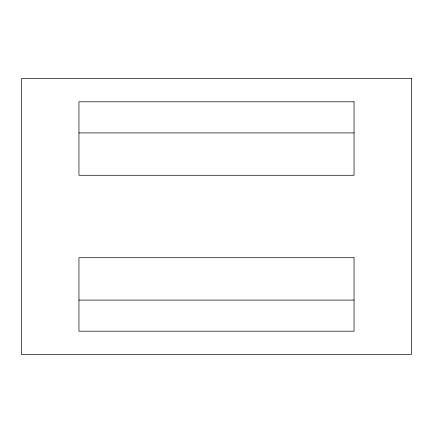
<?xml version="1.0" encoding="UTF-8"?>
<svg xmlns="http://www.w3.org/2000/svg" width="433" height="433" viewBox="0 0 433 433"><rect width="100%" height="100%" fill="white"/><g stroke="black" fill="none" stroke-linecap="round" stroke-linejoin="round"><path stroke-width="0.65" d="M78.952 132.92L354.048 132.92M78.952 300.08L354.048 300.08M411.35 78.427L21.65 78.427L21.65 354.573L411.35 354.573L411.35 78.427M354.048 101.804L78.952 101.804L78.952 175.278L354.048 175.278L354.048 101.804M354.048 257.722L78.952 257.722L78.952 331.196L354.048 331.196L354.048 257.722"/></g></svg>
